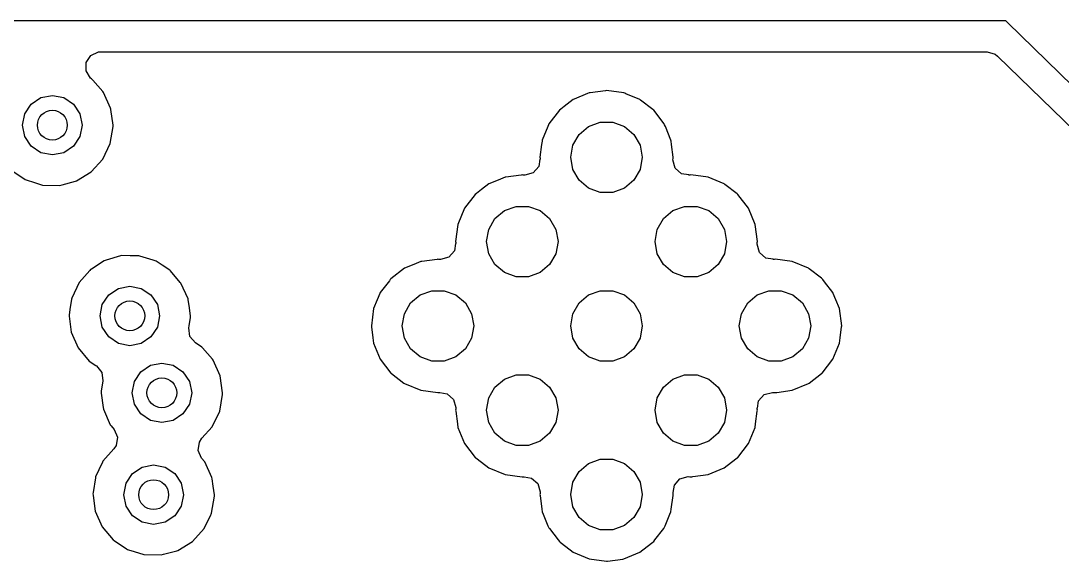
# Model space of a CAD drawing. Extents: x 0.99 to 4.24, y -7.27 to -4.02.
# Drawn here: x 2.7199 to 3.0639, y -5.2976 to -5.1191 of the extents above; entities that cross this region are included whole.
import ezdxf

# ---------------------------------------------------------------- set-up
doc = ezdxf.new("R2010")
doc.units = 0
doc.header["$MEASUREMENT"] = 0
doc.layers.add('BLACK', color=7, linetype='CONTINUOUS')

msp = doc.modelspace()

# ---------------------------------------------------------------- linework, layer by layer
at = {"layer": 'BLACK', "linetype": 'CONTINUOUS'}
for p, q in [((3.04528, -5.11909), (2.11328, -5.11909)), ((3.04579, -5.11959), (3.04528, -5.11909)), ((3.08276, -5.15565), (3.04579, -5.11959)), ((3.04579, -5.11959), (3.04579, -5.11959)), ((2.74146, -5.13286), (2.74298, -5.13051)), ((2.74298, -5.13051), (2.74553, -5.12936)), ((2.74553, -5.12936), (2.74622, -5.12931)), ((2.74622, -5.12931), (3.0391, -5.12931)), ((3.0391, -5.12931), (3.04178, -5.1301)), ((3.04178, -5.1301), (3.04256, -5.13072)), ((3.04256, -5.13072), (3.08284, -5.16999)), ((2.74145, -5.13565), (2.74146, -5.13286)), ((2.74296, -5.13801), (2.74145, -5.13565)), ((2.74321, -5.13823), (2.74296, -5.13801)), ((2.74351, -5.13842), (2.74321, -5.13823)), ((2.74374, -5.13869), (2.74351, -5.13842)), ((2.74699, -5.14246), (2.74374, -5.13869)), ((2.74722, -5.14273), (2.74699, -5.14246)), ((2.74699, -5.14246), (2.74699, -5.14246)), ((2.74957, -5.14791), (2.74722, -5.14273)), ((2.90801, -5.14286), (2.90769, -5.1429)), ((2.91306, -5.14219), (2.90801, -5.14286)), ((2.90801, -5.14286), (2.90801, -5.14286)), ((2.91339, -5.14215), (2.91306, -5.14219)), ((2.91908, -5.1429), (2.91339, -5.14215)), ((2.72336, -5.14658), (2.72655, -5.14445)), ((2.72655, -5.14445), (2.73031, -5.1437)), ((2.73031, -5.1437), (2.73408, -5.14445)), ((2.73408, -5.14445), (2.73727, -5.14658)), ((2.90238, -5.1451), (2.89944, -5.14736)), ((2.90268, -5.14498), (2.90238, -5.1451)), ((2.90715, -5.14312), (2.90268, -5.14498)), ((2.90268, -5.14498), (2.90268, -5.14498)), ((2.90769, -5.1429), (2.90715, -5.14312)), ((2.91939, -5.14303), (2.91908, -5.1429)), ((2.91978, -5.14319), (2.91939, -5.14303)), ((2.9244, -5.1451), (2.91978, -5.14319)), ((2.92465, -5.1453), (2.9244, -5.1451)), ((2.9287, -5.1484), (2.92465, -5.1453)), ((2.92465, -5.1453), (2.92465, -5.1453)), ((2.72122, -5.14978), (2.72336, -5.14658)), ((2.73727, -5.14658), (2.73941, -5.14978)), ((2.74962, -5.14826), (2.74957, -5.14791)), ((2.74965, -5.1484), (2.74962, -5.14826)), ((2.74962, -5.14826), (2.74962, -5.14826)), ((2.75038, -5.15354), (2.74965, -5.1484)), ((2.89782, -5.1486), (2.89432, -5.15316)), ((2.89826, -5.14826), (2.89782, -5.1486)), ((2.89944, -5.14736), (2.89826, -5.14826)), ((2.92896, -5.1486), (2.9287, -5.1484)), ((2.9287, -5.1484), (2.9287, -5.1484)), ((2.93245, -5.15316), (2.92896, -5.1486)), ((2.72047, -5.15354), (2.72122, -5.14978)), ((2.73941, -5.14978), (2.74016, -5.15354)), ((2.89432, -5.15316), (2.89419, -5.15346)), ((2.90748, -5.15394), (2.91133, -5.15254)), ((2.91133, -5.15254), (2.91544, -5.15254)), ((2.91544, -5.15254), (2.91929, -5.15394)), ((2.93258, -5.15346), (2.93245, -5.15316)), ((2.72122, -5.15731), (2.72047, -5.15354)), ((2.74016, -5.15354), (2.73941, -5.15731)), ((2.74943, -5.15964), (2.75038, -5.15403)), ((2.75038, -5.15403), (2.75038, -5.15354)), ((2.89396, -5.15403), (2.89212, -5.15847)), ((2.89419, -5.15346), (2.89396, -5.15403)), ((2.89419, -5.15346), (2.89419, -5.15346)), ((2.90229, -5.16013), (2.90434, -5.15658)), ((2.90434, -5.15658), (2.90748, -5.15394)), ((2.91929, -5.15394), (2.92243, -5.15658)), ((2.92243, -5.15658), (2.92448, -5.16013)), ((2.93282, -5.15403), (2.93258, -5.15346)), ((2.93258, -5.15346), (2.93258, -5.15346)), ((2.93465, -5.15847), (2.93282, -5.15403)), ((2.72336, -5.1605), (2.72122, -5.15731)), ((2.73941, -5.15731), (2.73727, -5.1605)), ((2.74695, -5.16476), (2.74943, -5.15964)), ((2.89192, -5.15996), (2.89137, -5.16417)), ((2.89207, -5.15879), (2.89192, -5.15996)), ((2.89212, -5.15847), (2.89207, -5.15879)), ((2.89207, -5.15879), (2.89207, -5.15879)), ((2.9347, -5.15879), (2.93465, -5.15847)), ((2.93485, -5.15996), (2.9347, -5.15879)), ((2.9347, -5.15879), (2.9347, -5.15879)), ((2.9354, -5.16417), (2.93485, -5.15996)), ((2.72655, -5.16264), (2.72336, -5.1605)), ((2.73031, -5.16339), (2.72655, -5.16264)), ((2.73408, -5.16264), (2.73031, -5.16339)), ((2.73727, -5.1605), (2.73408, -5.16264)), ((2.90157, -5.16417), (2.90229, -5.16013)), ((2.92448, -5.16013), (2.9252, -5.16417)), ((2.74313, -5.16898), (2.74695, -5.16476)), ((2.89135, -5.16482), (2.89097, -5.16723)), ((2.89141, -5.16482), (2.89135, -5.16482)), ((2.89137, -5.16417), (2.89141, -5.16449)), ((2.89141, -5.16449), (2.89141, -5.16482)), ((2.90229, -5.16821), (2.90157, -5.16417)), ((2.9252, -5.16417), (2.92448, -5.16821)), ((2.93532, -5.16505), (2.93536, -5.16452)), ((2.93608, -5.16774), (2.93532, -5.16505)), ((2.93536, -5.16449), (2.9354, -5.16417)), ((2.93536, -5.16452), (2.93536, -5.16449)), ((2.71723, -5.1687), (2.72138, -5.17146)), ((2.73828, -5.17196), (2.74313, -5.16898)), ((2.88522, -5.17003), (2.88017, -5.1707)), ((2.88555, -5.16999), (2.88522, -5.17003)), ((2.88587, -5.17003), (2.88555, -5.16999)), ((2.88589, -5.17003), (2.88587, -5.17003)), ((2.88643, -5.17007), (2.88589, -5.17003)), ((2.88912, -5.16932), (2.88643, -5.17007)), ((2.89097, -5.16723), (2.88912, -5.16932)), ((2.90434, -5.17176), (2.90229, -5.16821)), ((2.92448, -5.16821), (2.92243, -5.17176)), ((2.93817, -5.1696), (2.93608, -5.16774)), ((2.94058, -5.16997), (2.93817, -5.1696)), ((2.94058, -5.17003), (2.94058, -5.16997)), ((2.9409, -5.17003), (2.94058, -5.17003)), ((2.94122, -5.16999), (2.9409, -5.17003)), ((2.94692, -5.17074), (2.94122, -5.16999)), ((2.72138, -5.17146), (2.72138, -5.17146)), ((2.72138, -5.17146), (2.72168, -5.17165)), ((2.72168, -5.17165), (2.72201, -5.17176)), ((2.72201, -5.17176), (2.72201, -5.17176)), ((2.72201, -5.17176), (2.72411, -5.17241)), ((2.72411, -5.17241), (2.72711, -5.17335)), ((2.72711, -5.17335), (2.7328, -5.17346)), ((2.7328, -5.17346), (2.73356, -5.17325)), ((2.73356, -5.17325), (2.73794, -5.17205)), ((2.73794, -5.17205), (2.73828, -5.17196)), ((2.73794, -5.17205), (2.73794, -5.17205)), ((2.87454, -5.17294), (2.8721, -5.17481)), ((2.87484, -5.17282), (2.87454, -5.17294)), ((2.87836, -5.17136), (2.87484, -5.17282)), ((2.87484, -5.17282), (2.87484, -5.17282)), ((2.87985, -5.17074), (2.87836, -5.17136)), ((2.88017, -5.1707), (2.87985, -5.17074)), ((2.88017, -5.1707), (2.88017, -5.1707)), ((2.90748, -5.1744), (2.90434, -5.17176)), ((2.92243, -5.17176), (2.91929, -5.1744)), ((2.95223, -5.17294), (2.94692, -5.17074)), ((2.95249, -5.17314), (2.95223, -5.17294)), ((2.95654, -5.17624), (2.95249, -5.17314)), ((2.95249, -5.17314), (2.95249, -5.17314)), ((2.86998, -5.17644), (2.86648, -5.181)), ((2.87046, -5.17607), (2.86998, -5.17644)), ((2.8721, -5.17481), (2.87046, -5.17607)), ((2.91133, -5.1758), (2.90748, -5.1744)), ((2.91544, -5.1758), (2.91133, -5.1758)), ((2.91929, -5.1744), (2.91544, -5.1758)), ((2.95679, -5.17644), (2.95654, -5.17624)), ((2.95654, -5.17624), (2.95654, -5.17624)), ((2.96029, -5.181), (2.95679, -5.17644)), ((2.87964, -5.18178), (2.8835, -5.18038)), ((2.8835, -5.18038), (2.8876, -5.18038)), ((2.8876, -5.18038), (2.89145, -5.18178)), ((2.93532, -5.18178), (2.93917, -5.18038)), ((2.93917, -5.18038), (2.94328, -5.18038)), ((2.94328, -5.18038), (2.94713, -5.18178)), ((2.86648, -5.181), (2.86428, -5.18631)), ((2.8765, -5.18442), (2.87964, -5.18178)), ((2.89145, -5.18178), (2.89459, -5.18442)), ((2.93218, -5.18442), (2.93532, -5.18178)), ((2.94713, -5.18178), (2.95027, -5.18442)), ((2.96249, -5.18631), (2.96029, -5.181)), ((2.86428, -5.18631), (2.86353, -5.19201)), ((2.87445, -5.18797), (2.8765, -5.18442)), ((2.89459, -5.18442), (2.89665, -5.18797)), ((2.93013, -5.18797), (2.93218, -5.18442)), ((2.95027, -5.18442), (2.95232, -5.18797)), ((2.96324, -5.19201), (2.96249, -5.18631)), ((2.87374, -5.19201), (2.87445, -5.18797)), ((2.89665, -5.18797), (2.89736, -5.19201)), ((2.92941, -5.19201), (2.93013, -5.18797)), ((2.95232, -5.18797), (2.95304, -5.19201)), ((2.86351, -5.19266), (2.86314, -5.19506)), ((2.86357, -5.19266), (2.86351, -5.19266)), ((2.86353, -5.19201), (2.86357, -5.19233)), ((2.86357, -5.19233), (2.86357, -5.19266)), ((2.87445, -5.19605), (2.87374, -5.19201)), ((2.89736, -5.19201), (2.89665, -5.19605)), ((2.93013, -5.19605), (2.92941, -5.19201)), ((2.95304, -5.19201), (2.95232, -5.19605)), ((2.96316, -5.19289), (2.9632, -5.19236)), ((2.96392, -5.19558), (2.96316, -5.19289)), ((2.9632, -5.19233), (2.96324, -5.19201)), ((2.9632, -5.19236), (2.9632, -5.19233)), ((2.75284, -5.19675), (2.74805, -5.19812)), ((2.75318, -5.19665), (2.75284, -5.19675)), ((2.75284, -5.19675), (2.75284, -5.19675)), ((2.75603, -5.19667), (2.75318, -5.19665)), ((2.75852, -5.19669), (2.75603, -5.19667)), ((2.75887, -5.19669), (2.75852, -5.19669)), ((2.75852, -5.19669), (2.75852, -5.19669)), ((2.75921, -5.19679), (2.75887, -5.19669)), ((2.76366, -5.19812), (2.75921, -5.19679)), ((2.75921, -5.19679), (2.75921, -5.19679)), ((2.85739, -5.19787), (2.85233, -5.19854)), ((2.85771, -5.19783), (2.85739, -5.19787)), ((2.85803, -5.19787), (2.85771, -5.19783)), ((2.85806, -5.19787), (2.85803, -5.19787)), ((2.85859, -5.19791), (2.85806, -5.19787)), ((2.86128, -5.19715), (2.85859, -5.19791)), ((2.86314, -5.19506), (2.86128, -5.19715)), ((2.8765, -5.1996), (2.87445, -5.19605)), ((2.89665, -5.19605), (2.89459, -5.1996)), ((2.93218, -5.1996), (2.93013, -5.19605)), ((2.95232, -5.19605), (2.95027, -5.1996)), ((2.96601, -5.19744), (2.96392, -5.19558)), ((2.96842, -5.19781), (2.96601, -5.19744)), ((2.96842, -5.19787), (2.96842, -5.19781)), ((2.96874, -5.19787), (2.96842, -5.19787)), ((2.96906, -5.19783), (2.96874, -5.19787)), ((2.97476, -5.19858), (2.96906, -5.19783)), ((2.7429, -5.20125), (2.74267, -5.20152)), ((2.7432, -5.20107), (2.7429, -5.20125)), ((2.74741, -5.19841), (2.7432, -5.20107)), ((2.74771, -5.19822), (2.74741, -5.19841)), ((2.74741, -5.19841), (2.74741, -5.19841)), ((2.74805, -5.19812), (2.74771, -5.19822)), ((2.74805, -5.19812), (2.74805, -5.19812)), ((2.76432, -5.19832), (2.76366, -5.19812)), ((2.76462, -5.19851), (2.76432, -5.19832)), ((2.76656, -5.19977), (2.76462, -5.19851)), ((2.76462, -5.19851), (2.76462, -5.19851)), ((2.7691, -5.20141), (2.76656, -5.19977)), ((2.8467, -5.20078), (2.84214, -5.20428)), ((2.847, -5.20066), (2.8467, -5.20078)), ((2.85052, -5.1992), (2.847, -5.20066)), ((2.847, -5.20066), (2.847, -5.20066)), ((2.85201, -5.19858), (2.85052, -5.1992)), ((2.85233, -5.19854), (2.85201, -5.19858)), ((2.85233, -5.19854), (2.85233, -5.19854)), ((2.87964, -5.20224), (2.8765, -5.1996)), ((2.89459, -5.1996), (2.89145, -5.20224)), ((2.93532, -5.20224), (2.93218, -5.1996)), ((2.95027, -5.1996), (2.94713, -5.20224)), ((2.98007, -5.20078), (2.97476, -5.19858)), ((2.98033, -5.20098), (2.98007, -5.20078)), ((2.98438, -5.20408), (2.98033, -5.20098)), ((2.98033, -5.20098), (2.98033, -5.20098)), ((2.7409, -5.20351), (2.73913, -5.20552)), ((2.74267, -5.20152), (2.7409, -5.20351)), ((2.74267, -5.20152), (2.74267, -5.20152)), ((2.76933, -5.20168), (2.7691, -5.20141)), ((2.77258, -5.20546), (2.76933, -5.20168)), ((2.76933, -5.20168), (2.76933, -5.20168)), ((2.84194, -5.20454), (2.84165, -5.20491)), ((2.84214, -5.20428), (2.84194, -5.20454)), ((2.8835, -5.20364), (2.87964, -5.20224)), ((2.8876, -5.20364), (2.8835, -5.20364)), ((2.89145, -5.20224), (2.8876, -5.20364)), ((2.93917, -5.20364), (2.93532, -5.20224)), ((2.94328, -5.20364), (2.93917, -5.20364)), ((2.94713, -5.20224), (2.94328, -5.20364)), ((2.98463, -5.20428), (2.98438, -5.20408)), ((2.98438, -5.20408), (2.98438, -5.20408)), ((2.98483, -5.20454), (2.98463, -5.20428)), ((2.98538, -5.20525), (2.98483, -5.20454)), ((2.98483, -5.20454), (2.98483, -5.20454)), ((2.73913, -5.20552), (2.73672, -5.21067)), ((2.74895, -5.20958), (2.75214, -5.20744)), ((2.75214, -5.20744), (2.75591, -5.20669)), ((2.75591, -5.20669), (2.75967, -5.20744)), ((2.75967, -5.20744), (2.76287, -5.20958)), ((2.77281, -5.20572), (2.77258, -5.20546)), ((2.77258, -5.20546), (2.77258, -5.20546)), ((2.77517, -5.2109), (2.77281, -5.20572)), ((2.84165, -5.20491), (2.83864, -5.20884)), ((2.8518, -5.20962), (2.85566, -5.20822)), ((2.85566, -5.20822), (2.85976, -5.20822)), ((2.85976, -5.20822), (2.86361, -5.20962)), ((2.90748, -5.20962), (2.91133, -5.20822)), ((2.91133, -5.20822), (2.91544, -5.20822)), ((2.91544, -5.20822), (2.91929, -5.20962)), ((2.96316, -5.20962), (2.96701, -5.20822)), ((2.96701, -5.20822), (2.97111, -5.20822)), ((2.97111, -5.20822), (2.97497, -5.20962)), ((2.98813, -5.20884), (2.98538, -5.20525)), ((2.73666, -5.21102), (2.73612, -5.21447)), ((2.73672, -5.21067), (2.73666, -5.21102)), ((2.73666, -5.21102), (2.73666, -5.21102)), ((2.74681, -5.21277), (2.74895, -5.20958)), ((2.76287, -5.20958), (2.765, -5.21277)), ((2.77522, -5.21125), (2.77517, -5.2109)), ((2.77548, -5.21309), (2.77522, -5.21125)), ((2.77522, -5.21125), (2.77522, -5.21125)), ((2.83764, -5.21125), (2.83644, -5.21415)), ((2.83851, -5.20914), (2.83764, -5.21125)), ((2.83864, -5.20884), (2.83851, -5.20914)), ((2.83851, -5.20914), (2.83851, -5.20914)), ((2.84866, -5.21226), (2.8518, -5.20962)), ((2.86361, -5.20962), (2.86676, -5.21226)), ((2.90434, -5.21226), (2.90748, -5.20962)), ((2.91929, -5.20962), (2.92243, -5.21226)), ((2.96002, -5.21226), (2.96316, -5.20962)), ((2.97497, -5.20962), (2.97811, -5.21226)), ((2.98826, -5.20914), (2.98813, -5.20884)), ((2.98913, -5.21125), (2.98826, -5.20914)), ((2.98826, -5.20914), (2.98826, -5.20914)), ((2.99033, -5.21415), (2.98913, -5.21125)), ((2.73612, -5.21447), (2.73584, -5.21629)), ((2.74606, -5.21654), (2.74681, -5.21277)), ((2.765, -5.21277), (2.76575, -5.21654)), ((2.77597, -5.21654), (2.77548, -5.21309)), ((2.83644, -5.21415), (2.83569, -5.21985)), ((2.84661, -5.21581), (2.84866, -5.21226)), ((2.86676, -5.21226), (2.86881, -5.21581)), ((2.90229, -5.21581), (2.90434, -5.21226)), ((2.92243, -5.21226), (2.92448, -5.21581)), ((2.95796, -5.21581), (2.96002, -5.21226)), ((2.97811, -5.21226), (2.98016, -5.21581)), ((2.99108, -5.21985), (2.99033, -5.21415)), ((2.73584, -5.21629), (2.73589, -5.21664)), ((2.73589, -5.21664), (2.73589, -5.21664)), ((2.73589, -5.21664), (2.73635, -5.22017)), ((2.74681, -5.2203), (2.74606, -5.21654)), ((2.76575, -5.21654), (2.765, -5.2203)), ((2.77549, -5.21985), (2.77597, -5.21703)), ((2.77597, -5.21703), (2.77597, -5.21654)), ((2.8459, -5.21985), (2.84661, -5.21581)), ((2.86881, -5.21581), (2.86952, -5.21985)), ((2.90157, -5.21985), (2.90229, -5.21581)), ((2.92448, -5.21581), (2.9252, -5.21985)), ((2.95725, -5.21985), (2.95796, -5.21581)), ((2.98016, -5.21581), (2.98087, -5.21985)), ((2.73635, -5.22017), (2.73658, -5.22193)), ((2.73658, -5.22193), (2.73887, -5.22714)), ((2.74895, -5.2235), (2.74681, -5.2203)), ((2.765, -5.2203), (2.76287, -5.2235)), ((2.77538, -5.22048), (2.77549, -5.21985)), ((2.77576, -5.22335), (2.77538, -5.22048)), ((2.83569, -5.21985), (2.83573, -5.22017)), ((2.83573, -5.22017), (2.83621, -5.22383)), ((2.84661, -5.22389), (2.8459, -5.21985)), ((2.86952, -5.21985), (2.86881, -5.22389)), ((2.90229, -5.22389), (2.90157, -5.21985)), ((2.9252, -5.21985), (2.92448, -5.22389)), ((2.95796, -5.22389), (2.95725, -5.21985)), ((2.98087, -5.21985), (2.98016, -5.22389)), ((2.99056, -5.22383), (2.99104, -5.22017)), ((2.99104, -5.22017), (2.99108, -5.21985)), ((2.75214, -5.22563), (2.74895, -5.2235)), ((2.76287, -5.2235), (2.75967, -5.22563)), ((2.77758, -5.22547), (2.77576, -5.22335)), ((2.83621, -5.22383), (2.83644, -5.22555)), ((2.84866, -5.22744), (2.84661, -5.22389)), ((2.86881, -5.22389), (2.86676, -5.22744)), ((2.90434, -5.22744), (2.90229, -5.22389)), ((2.92448, -5.22389), (2.92243, -5.22744)), ((2.96002, -5.22744), (2.95796, -5.22389)), ((2.98016, -5.22389), (2.97811, -5.22744)), ((2.99033, -5.22555), (2.99056, -5.22383)), ((2.73887, -5.22714), (2.74253, -5.23149)), ((2.75591, -5.22638), (2.75214, -5.22563)), ((2.75967, -5.22563), (2.75591, -5.22638)), ((2.77969, -5.22684), (2.77758, -5.22547)), ((2.77992, -5.2271), (2.77969, -5.22684)), ((2.78317, -5.23088), (2.77992, -5.2271)), ((2.77992, -5.2271), (2.77992, -5.2271)), ((2.83644, -5.22555), (2.83864, -5.23086)), ((2.8518, -5.23008), (2.84866, -5.22744)), ((2.86676, -5.22744), (2.86361, -5.23008)), ((2.90748, -5.23008), (2.90434, -5.22744)), ((2.92243, -5.22744), (2.91929, -5.23008)), ((2.96316, -5.23008), (2.96002, -5.22744)), ((2.97811, -5.22744), (2.97497, -5.23008)), ((2.98813, -5.23086), (2.99033, -5.22555)), ((2.74253, -5.23149), (2.74471, -5.23294)), ((2.76273, -5.23286), (2.7665, -5.23211)), ((2.7665, -5.23211), (2.77026, -5.23286)), ((2.7834, -5.23115), (2.78317, -5.23088)), ((2.78317, -5.23088), (2.78317, -5.23088)), ((2.78576, -5.23632), (2.7834, -5.23115)), ((2.83864, -5.23086), (2.84214, -5.23542)), ((2.85566, -5.23148), (2.8518, -5.23008)), ((2.85976, -5.23148), (2.85566, -5.23148)), ((2.86361, -5.23008), (2.85976, -5.23148)), ((2.91133, -5.23148), (2.90748, -5.23008)), ((2.91544, -5.23148), (2.91133, -5.23148)), ((2.91929, -5.23008), (2.91544, -5.23148)), ((2.96701, -5.23148), (2.96316, -5.23008)), ((2.97111, -5.23148), (2.96701, -5.23148)), ((2.97497, -5.23008), (2.97111, -5.23148)), ((2.98463, -5.23542), (2.98813, -5.23086)), ((2.74471, -5.23294), (2.74487, -5.23305)), ((2.74487, -5.23305), (2.74666, -5.23519)), ((2.74666, -5.23519), (2.74702, -5.23794)), ((2.7574, -5.23819), (2.75954, -5.235)), ((2.75954, -5.235), (2.76273, -5.23286)), ((2.77026, -5.23286), (2.77346, -5.235)), ((2.77346, -5.235), (2.77559, -5.23819)), ((2.84214, -5.23542), (2.8424, -5.23562)), ((2.8424, -5.23562), (2.8424, -5.23562)), ((2.8424, -5.23562), (2.84644, -5.23872)), ((2.98033, -5.23872), (2.98438, -5.23562)), ((2.98438, -5.23562), (2.98463, -5.23542)), ((2.98438, -5.23562), (2.98438, -5.23562)), ((2.74702, -5.23794), (2.74649, -5.24136)), ((2.75666, -5.24196), (2.7574, -5.23819)), ((2.77559, -5.23819), (2.77634, -5.24196)), ((2.78656, -5.24196), (2.78576, -5.23632)), ((2.84644, -5.23872), (2.8467, -5.23892)), ((2.8467, -5.23892), (2.85201, -5.24112)), ((2.8765, -5.2401), (2.87964, -5.23746)), ((2.87964, -5.23746), (2.8835, -5.23606)), ((2.8835, -5.23606), (2.8876, -5.23606)), ((2.8876, -5.23606), (2.89145, -5.23746)), ((2.89145, -5.23746), (2.89459, -5.2401)), ((2.93218, -5.2401), (2.93532, -5.23746)), ((2.93532, -5.23746), (2.93917, -5.23606)), ((2.93917, -5.23606), (2.94328, -5.23606)), ((2.94328, -5.23606), (2.94713, -5.23746)), ((2.94713, -5.23746), (2.95027, -5.2401)), ((2.97476, -5.24112), (2.98007, -5.23892)), ((2.98007, -5.23892), (2.98033, -5.23872)), ((2.74649, -5.24136), (2.74643, -5.24171)), ((2.74643, -5.24171), (2.74648, -5.24206)), ((2.74648, -5.24206), (2.74648, -5.24206)), ((2.74648, -5.24206), (2.7471, -5.24681)), ((2.74649, -5.24136), (2.74649, -5.24136)), ((2.7574, -5.24572), (2.75666, -5.24196)), ((2.77634, -5.24196), (2.77559, -5.24572)), ((2.78561, -5.24806), (2.78656, -5.24245)), ((2.78656, -5.24245), (2.78656, -5.24196)), ((2.85201, -5.24112), (2.85771, -5.24187)), ((2.85771, -5.24187), (2.85803, -5.24183)), ((2.85803, -5.24183), (2.85836, -5.24183)), ((2.85836, -5.24183), (2.85836, -5.24188)), ((2.85836, -5.24188), (2.86076, -5.24226)), ((2.86076, -5.24226), (2.86285, -5.24412)), ((2.87445, -5.24365), (2.8765, -5.2401)), ((2.89459, -5.2401), (2.89665, -5.24365)), ((2.93013, -5.24365), (2.93218, -5.2401)), ((2.95027, -5.2401), (2.95232, -5.24365)), ((2.96364, -5.24463), (2.96549, -5.24254)), ((2.96549, -5.24254), (2.96818, -5.24179)), ((2.96818, -5.24179), (2.96872, -5.24183)), ((2.96872, -5.24183), (2.96874, -5.24183)), ((2.96874, -5.24183), (2.96906, -5.24187)), ((2.96906, -5.24187), (2.96939, -5.24183)), ((2.96939, -5.24183), (2.96968, -5.24179)), ((2.96968, -5.24179), (2.97476, -5.24112)), ((2.75954, -5.24892), (2.7574, -5.24572)), ((2.77559, -5.24572), (2.77346, -5.24892)), ((2.86285, -5.24412), (2.86361, -5.24681)), ((2.87374, -5.24769), (2.87445, -5.24365)), ((2.89665, -5.24365), (2.89736, -5.24769)), ((2.92941, -5.24769), (2.93013, -5.24365)), ((2.95232, -5.24365), (2.95304, -5.24769)), ((2.96326, -5.24704), (2.96364, -5.24463)), ((2.7471, -5.24681), (2.74717, -5.24735)), ((2.74717, -5.24735), (2.74946, -5.25256)), ((2.76273, -5.25105), (2.75954, -5.24892)), ((2.77346, -5.24892), (2.77026, -5.25105)), ((2.78313, -5.25318), (2.78561, -5.24806)), ((2.86357, -5.24737), (2.86353, -5.24769)), ((2.86353, -5.24769), (2.86357, -5.24801)), ((2.86361, -5.24681), (2.86357, -5.24734)), ((2.86357, -5.24734), (2.86357, -5.24737)), ((2.86357, -5.24801), (2.86413, -5.25224)), ((2.87445, -5.25173), (2.87374, -5.24769)), ((2.89736, -5.24769), (2.89665, -5.25173)), ((2.93013, -5.25173), (2.92941, -5.24769)), ((2.95304, -5.24769), (2.95232, -5.25173)), ((2.96264, -5.25224), (2.9632, -5.24801)), ((2.9632, -5.24737), (2.9632, -5.24704)), ((2.9632, -5.24704), (2.96326, -5.24704)), ((2.96324, -5.24769), (2.9632, -5.24737)), ((2.9632, -5.24801), (2.96324, -5.24769)), ((2.74946, -5.25256), (2.74969, -5.25283)), ((2.74969, -5.25283), (2.75069, -5.25402)), ((2.7665, -5.2518), (2.76273, -5.25105)), ((2.77026, -5.25105), (2.7665, -5.2518)), ((2.86413, -5.25224), (2.86428, -5.25339)), ((2.8765, -5.25528), (2.87445, -5.25173)), ((2.89665, -5.25173), (2.89459, -5.25528)), ((2.93218, -5.25528), (2.93013, -5.25173)), ((2.95232, -5.25173), (2.95027, -5.25528)), ((2.96249, -5.25339), (2.96264, -5.25224)), ((2.75069, -5.25402), (2.75181, -5.25658)), ((2.7797, -5.25697), (2.78313, -5.25318)), ((2.86428, -5.25339), (2.86648, -5.2587)), ((2.87964, -5.25792), (2.8765, -5.25528)), ((2.89459, -5.25528), (2.89145, -5.25792)), ((2.93532, -5.25792), (2.93218, -5.25528)), ((2.95027, -5.25528), (2.94713, -5.25792)), ((2.96029, -5.2587), (2.96249, -5.25339)), ((2.75137, -5.25934), (2.75061, -5.2605)), ((2.75181, -5.25658), (2.75137, -5.25934)), ((2.77846, -5.26099), (2.77887, -5.25823)), ((2.77887, -5.25823), (2.7797, -5.25697)), ((2.86648, -5.2587), (2.86998, -5.26326)), ((2.8835, -5.25932), (2.87964, -5.25792)), ((2.8876, -5.25932), (2.8835, -5.25932)), ((2.89145, -5.25792), (2.8876, -5.25932)), ((2.93917, -5.25932), (2.93532, -5.25792)), ((2.94328, -5.25932), (2.93917, -5.25932)), ((2.94713, -5.25792), (2.94328, -5.25932)), ((2.95679, -5.26326), (2.96029, -5.2587)), ((2.75061, -5.2605), (2.74701, -5.26457)), ((2.77962, -5.26354), (2.77846, -5.26099)), ((2.86998, -5.26326), (2.87023, -5.26346)), ((2.95654, -5.26346), (2.95679, -5.26326)), ((2.74686, -5.26489), (2.74569, -5.26738)), ((2.74701, -5.26457), (2.74686, -5.26489)), ((2.74686, -5.26489), (2.74686, -5.26489)), ((2.75682, -5.26863), (2.76001, -5.2665)), ((2.76001, -5.2665), (2.76378, -5.26575)), ((2.76378, -5.26575), (2.76755, -5.2665)), ((2.76755, -5.2665), (2.77074, -5.26863)), ((2.78068, -5.26478), (2.77962, -5.26354)), ((2.78304, -5.26996), (2.78068, -5.26478)), ((2.87023, -5.26346), (2.87024, -5.26346)), ((2.87024, -5.26346), (2.87211, -5.26489)), ((2.87211, -5.26489), (2.87454, -5.26676)), ((2.90434, -5.26793), (2.90748, -5.2653)), ((2.90748, -5.2653), (2.91133, -5.26389)), ((2.91133, -5.26389), (2.91544, -5.26389)), ((2.91544, -5.26389), (2.91929, -5.2653)), ((2.91929, -5.2653), (2.92243, -5.26793)), ((2.95223, -5.26676), (2.95466, -5.26489)), ((2.95466, -5.26489), (2.95654, -5.26346)), ((2.95654, -5.26346), (2.95654, -5.26346)), ((2.74454, -5.27007), (2.74379, -5.27488)), ((2.74459, -5.26972), (2.74454, -5.27007)), ((2.74454, -5.27007), (2.74454, -5.27007)), ((2.74569, -5.26738), (2.74459, -5.26972)), ((2.75469, -5.27182), (2.75682, -5.26863)), ((2.77074, -5.26863), (2.77287, -5.27182)), ((2.78309, -5.27031), (2.78304, -5.26996)), ((2.87454, -5.26676), (2.87985, -5.26896)), ((2.87985, -5.26896), (2.88555, -5.26971)), ((2.88555, -5.26971), (2.88587, -5.26966)), ((2.88587, -5.26966), (2.88619, -5.26966)), ((2.88619, -5.26966), (2.88619, -5.26972)), ((2.88619, -5.26972), (2.8886, -5.2701)), ((2.8886, -5.2701), (2.89069, -5.27195)), ((2.90229, -5.27149), (2.90434, -5.26793)), ((2.92243, -5.26793), (2.92448, -5.27149)), ((2.93765, -5.27038), (2.94034, -5.26963)), ((2.94034, -5.26963), (2.94088, -5.26966)), ((2.94088, -5.26966), (2.9409, -5.26966)), ((2.9409, -5.26966), (2.94122, -5.26971)), ((2.94122, -5.26971), (2.94155, -5.26966)), ((2.94155, -5.26966), (2.94184, -5.26963)), ((2.94184, -5.26963), (2.94692, -5.26896)), ((2.94692, -5.26896), (2.95223, -5.26676)), ((2.75394, -5.27559), (2.75469, -5.27182)), ((2.77287, -5.27182), (2.77362, -5.27559)), ((2.78344, -5.27275), (2.78309, -5.27031)), ((2.78309, -5.27031), (2.78309, -5.27031)), ((2.78385, -5.27559), (2.78344, -5.27275)), ((2.89069, -5.27195), (2.89145, -5.27465)), ((2.90157, -5.27553), (2.90229, -5.27149)), ((2.92448, -5.27149), (2.9252, -5.27553)), ((2.93542, -5.27488), (2.9358, -5.27247)), ((2.9358, -5.27247), (2.93765, -5.27038)), ((2.74379, -5.27488), (2.74371, -5.27535)), ((2.74371, -5.27535), (2.74376, -5.2757)), ((2.74376, -5.2757), (2.74376, -5.2757)), ((2.74376, -5.2757), (2.74436, -5.28025)), ((2.75469, -5.27936), (2.75394, -5.27559)), ((2.77362, -5.27559), (2.77287, -5.27936)), ((2.7829, -5.28169), (2.78384, -5.27608)), ((2.78384, -5.27608), (2.78385, -5.27559)), ((2.89141, -5.2752), (2.89137, -5.27553)), ((2.89137, -5.27553), (2.89141, -5.27585)), ((2.89145, -5.27465), (2.89141, -5.27518)), ((2.89141, -5.27518), (2.89141, -5.2752)), ((2.89141, -5.27585), (2.89201, -5.28042)), ((2.90229, -5.27957), (2.90157, -5.27553)), ((2.9252, -5.27553), (2.92448, -5.27957)), ((2.93476, -5.28042), (2.93536, -5.27585)), ((2.93536, -5.2752), (2.93536, -5.27488)), ((2.93536, -5.27488), (2.93542, -5.27488)), ((2.9354, -5.27553), (2.93536, -5.2752)), ((2.93536, -5.27585), (2.9354, -5.27553)), ((2.74436, -5.28025), (2.74445, -5.28099)), ((2.75682, -5.28255), (2.75469, -5.27936)), ((2.77287, -5.27936), (2.77074, -5.28255)), ((2.89201, -5.28042), (2.89212, -5.28123)), ((2.90434, -5.28312), (2.90229, -5.27957)), ((2.92448, -5.27957), (2.92243, -5.28312)), ((2.93465, -5.28123), (2.93476, -5.28042)), ((2.74445, -5.28099), (2.74674, -5.28619)), ((2.76001, -5.28468), (2.75682, -5.28255)), ((2.77074, -5.28255), (2.76755, -5.28468)), ((2.78042, -5.28681), (2.78265, -5.28221)), ((2.78265, -5.28221), (2.78274, -5.28201)), ((2.78274, -5.28201), (2.7829, -5.28169)), ((2.78274, -5.28201), (2.78274, -5.28201)), ((2.89212, -5.28123), (2.89244, -5.28201)), ((2.89244, -5.28201), (2.89404, -5.28587)), ((2.90748, -5.28575), (2.90434, -5.28312)), ((2.92243, -5.28312), (2.91929, -5.28575)), ((2.93273, -5.28587), (2.93433, -5.28201)), ((2.93433, -5.28201), (2.93465, -5.28123)), ((2.74674, -5.28619), (2.7504, -5.29055)), ((2.76378, -5.28543), (2.76001, -5.28468)), ((2.76755, -5.28468), (2.76378, -5.28543)), ((2.7766, -5.29103), (2.78042, -5.28681)), ((2.89404, -5.28587), (2.89432, -5.28654)), ((2.89432, -5.28654), (2.89451, -5.28679)), ((2.89451, -5.28679), (2.8974, -5.29055)), ((2.91133, -5.28716), (2.90748, -5.28575)), ((2.91544, -5.28716), (2.91133, -5.28716)), ((2.91929, -5.28575), (2.91544, -5.28716)), ((2.92937, -5.29055), (2.93226, -5.28679)), ((2.93226, -5.28679), (2.93245, -5.28654)), ((2.93245, -5.28654), (2.93273, -5.28587)), ((2.7504, -5.29055), (2.7507, -5.29075)), ((2.7507, -5.29075), (2.7507, -5.29075)), ((2.7507, -5.29075), (2.75485, -5.29351)), ((2.8974, -5.29055), (2.89782, -5.2911)), ((2.92896, -5.2911), (2.92937, -5.29055)), ((2.75485, -5.29351), (2.75485, -5.29351)), ((2.75485, -5.29351), (2.75514, -5.2937)), ((2.75514, -5.2937), (2.75548, -5.29381)), ((2.75548, -5.29381), (2.75548, -5.29381)), ((2.75548, -5.29381), (2.75737, -5.2944)), ((2.76703, -5.29529), (2.77141, -5.2941)), ((2.77141, -5.2941), (2.77175, -5.29401)), ((2.77141, -5.2941), (2.77141, -5.2941)), ((2.77175, -5.29401), (2.7766, -5.29103)), ((2.89782, -5.2911), (2.89807, -5.29129)), ((2.89807, -5.29129), (2.89807, -5.29129)), ((2.89807, -5.29129), (2.90137, -5.29382)), ((2.90137, -5.29382), (2.90238, -5.2946)), ((2.9244, -5.2946), (2.9254, -5.29382)), ((2.9254, -5.29382), (2.9287, -5.29129)), ((2.9287, -5.29129), (2.92896, -5.2911)), ((2.9287, -5.29129), (2.9287, -5.29129)), ((2.75737, -5.2944), (2.76057, -5.2954)), ((2.76057, -5.2954), (2.76626, -5.2955)), ((2.76626, -5.2955), (2.76703, -5.29529)), ((2.90238, -5.2946), (2.90769, -5.2968)), ((2.90769, -5.2968), (2.91339, -5.29755)), ((2.91339, -5.29755), (2.91371, -5.2975)), ((2.91371, -5.2975), (2.91876, -5.29684)), ((2.91876, -5.29684), (2.91908, -5.2968)), ((2.91908, -5.2968), (2.9244, -5.2946))]:
    msp.add_line(p, q, dxfattribs=at)
at = {"layer": 'BLACK'}
for centre in [(2.73031, -5.15354), (2.75591, -5.21654), (2.7665, -5.24196), (2.76378, -5.27559)]:
    msp.add_circle(centre, 0.00492, dxfattribs=at)

doc.saveas('drawing.dxf')
